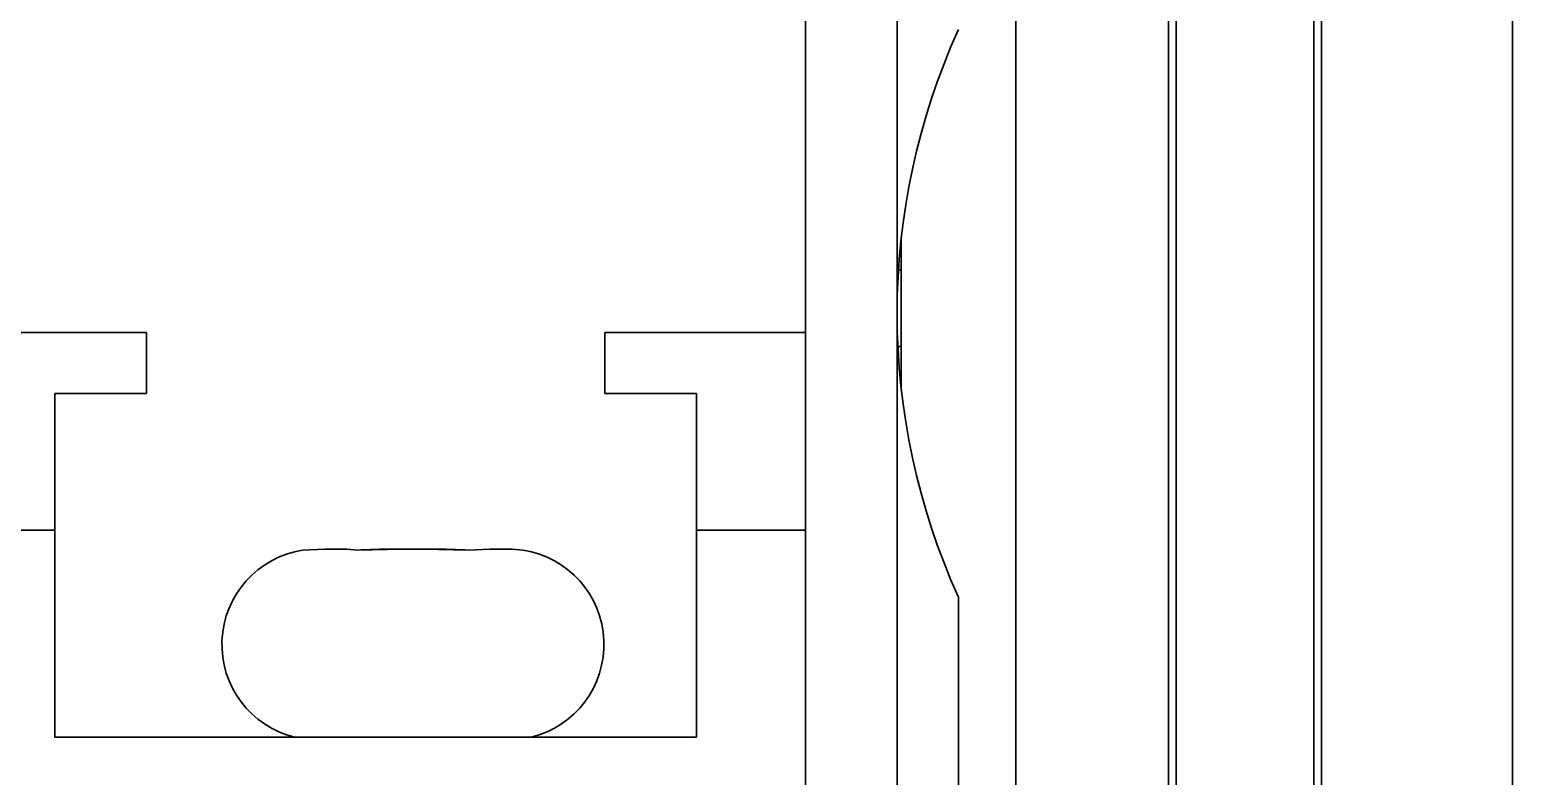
# Model space of a CAD drawing. Header units: millimetres. Extents: x -210 to 210, y -148 to 148.
# Drawn here: x -34.15 to -14.74, y -52.69 to -42.91 of the extents above; entities that cross this region are included whole.
import ezdxf

# ---------------------------------------------------------------- set-up
doc = ezdxf.new("R2010")
doc.units = ezdxf.units.MM
doc.layers.get('0').update_dxf_attribs({"lineweight": 18})

msp = doc.modelspace()

# ---------------------------------------------------------------- linework, layer by layer
at = {"color": 7, "lineweight": 30}
for p, q in [((-14.741, -81.626), (-14.741, -13.623)), ((-17.241, -15.625), (-17.241, -74.625)), ((-19.141, -73.625), (-19.141, -16.625)), ((-17.341, -73.625), (-17.341, -16.625)), ((-19.241, -17.625), (-19.241, -72.625)), ((-21.241, -56.625), (-21.241, -36.625))]:
    msp.add_line(p, q, dxfattribs=at)
at = {"color": 7, "lineweight": 30, "ltscale": 0.375}
msp.add_line((-23.991, -31.875), (-23.991, -46.875), dxfattribs=at)
at = {"color": 7, "lineweight": 30, "ltscale": 0.244785}
for p, q in [((-22.791, -46.416), (-22.791, -36.625)), ((-22.791, -56.625), (-22.791, -46.833))]:
    msp.add_line(p, q, dxfattribs=at)
at = {"color": 7, "lineweight": 30, "ltscale": 0.048497}
msp.add_line((-22.741, -45.655), (-22.741, -47.595), dxfattribs=at)
at = {"color": 7, "lineweight": 30, "ltscale": 0.000861359}
msp.add_line((-22.776, -46.056), (-22.742, -46.056), dxfattribs=at)
at = {"color": 7, "lineweight": 30, "ltscale": 0.07809}
msp.add_line((-32.618, -46.875), (-35.741, -46.875), dxfattribs=at)
at = {"color": 7, "lineweight": 30, "ltscale": 0.02}
for p, q in [((-32.618, -47.675), (-32.618, -46.875)), ((-26.618, -46.875), (-26.618, -47.675))]:
    msp.add_line(p, q, dxfattribs=at)
at = {"color": 7, "lineweight": 30, "ltscale": 0.06566}
msp.add_line((-23.991, -46.875), (-26.618, -46.875), dxfattribs=at)
at = {"color": 7, "lineweight": 30, "ltscale": 0.064669}
msp.add_line((-23.991, -49.462), (-23.991, -46.875), dxfattribs=at)
at = {"color": 7, "lineweight": 30, "ltscale": 0.001049}
msp.add_line((-22.783, -47.058), (-22.742, -47.058), dxfattribs=at)
at = {"color": 7, "lineweight": 30, "ltscale": 0.03}
for p, q in [((-33.818, -47.675), (-32.618, -47.675)), ((-26.618, -47.675), (-25.418, -47.675))]:
    msp.add_line(p, q, dxfattribs=at)
at = {"color": 7, "lineweight": 30, "ltscale": 0.044669}
for p, q in [((-33.818, -49.462), (-33.818, -47.675)), ((-25.418, -49.462), (-25.418, -47.675))]:
    msp.add_line(p, q, dxfattribs=at)
at = {"color": 7, "lineweight": 30, "ltscale": 0.099114}
msp.add_line((-37.782, -49.462), (-33.818, -49.462), dxfattribs=at)
at = {"color": 7, "lineweight": 30, "ltscale": 0.067831}
for p, q in [((-33.818, -52.175), (-33.818, -49.462)), ((-25.418, -49.462), (-25.418, -52.175))]:
    msp.add_line(p, q, dxfattribs=at)
at = {"color": 7, "lineweight": 30, "ltscale": 0.035661}
msp.add_line((-25.418, -49.462), (-23.991, -49.462), dxfattribs=at)
at = {"color": 7, "lineweight": 30, "ltscale": 0.101053}
msp.add_line((-23.991, -53.504), (-23.991, -49.462), dxfattribs=at)
at = {"color": 7, "lineweight": 30, "ltscale": 0.000973022}
for p, q in [((-29.852, -49.726), (-29.813, -49.723)), ((-28.409, -49.726), (-28.447, -49.723))]:
    msp.add_line(p, q, dxfattribs=at)
at = {"color": 7, "lineweight": 30, "ltscale": 0.15713}
msp.add_line((-21.991, -50.34), (-21.991, -56.625), dxfattribs=at)
at = {"color": 7, "lineweight": 30, "ltscale": 0.0475}
msp.add_line((-31.918, -52.175), (-33.818, -52.175), dxfattribs=at)
at = {"color": 7, "lineweight": 30, "ltscale": 0.1625}
msp.add_line((-25.418, -52.175), (-31.918, -52.175), dxfattribs=at)
at = {"color": 7, "lineweight": 30}
for points in [[(-30.574, -49.726), (-30.285, -49.711), (-29.995, -49.713), (-29.852, -49.726)], [(-29.852, -49.726), (-29.275, -49.711), (-28.695, -49.713), (-28.447, -49.723)], [(-28.409, -49.726), (-28.986, -49.711), (-29.566, -49.713), (-29.813, -49.723)], [(-28.409, -49.726), (-28.12, -49.711), (-27.83, -49.713), (-27.687, -49.726)]]:
    msp.add_lwpolyline(points, dxfattribs=at)
for centre, radius, start, end in [((-13.794, -46.625), 9, 155.622, 204.378), ((-30.38, -50.961), 1.25, 98.8992, 256.2543), ((-27.88, -50.961), 1.25, 283.7457, 81.1008)]:
    msp.add_arc(centre, radius, start, end, dxfattribs=at)

doc.saveas('drawing.dxf')
